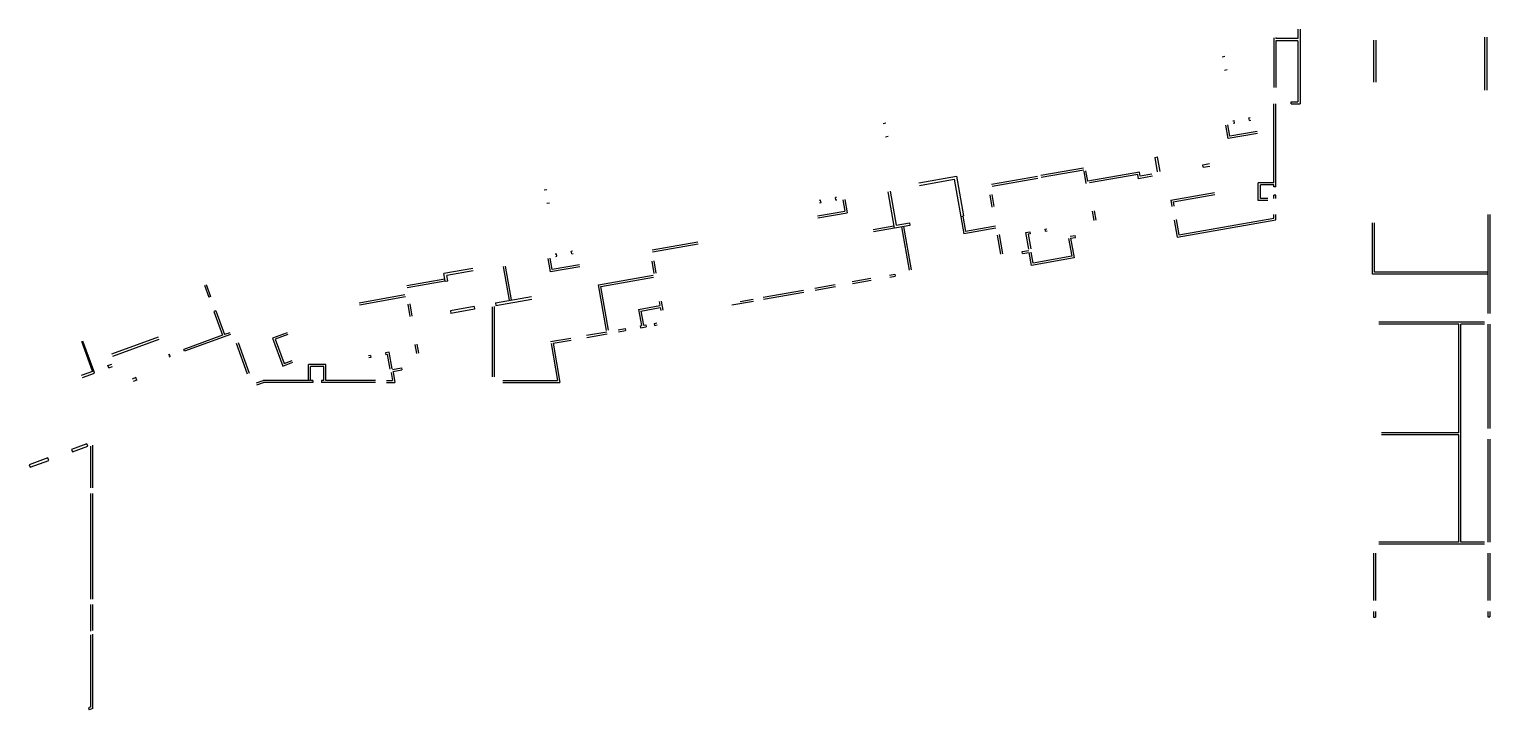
# Model space of a CAD drawing. Header units: metres. Extents: x -681087 to 1033303, y 74272 to 2630761.
# Drawn here: x 811452 to 919361, y 319969 to 370239 of the extents above; entities that cross this region are included whole.
import ezdxf

# ---------------------------------------------------------------- set-up
doc = ezdxf.new("R2010")
doc.units = ezdxf.units.M
for name, color, linetype in [('SKELETON_CLEAN', 7, 'Continuous'), ('SKELETON_ISOLATED', 1, 'Continuous'), ('SKELETON_ORIGINAL', 8, 'Continuous')]:
    doc.layers.add(name, color=color, linetype=linetype)

msp = doc.modelspace()

# ---------------------------------------------------------------- linework, layer by layer
at = {"layer": 'SKELETON_CLEAN'}
for p, q in [((905191, 370239), (905191, 369542)), ((905341, 370239), (905341, 364737)), ((903560, 369622), (903560, 369542)), ((905191, 369542), (903560, 369542)), ((905191, 369392), (903560, 369392)), ((903560, 369392), (903560, 365937)), ((905191, 369392), (905191, 364887)), ((903410, 358892), (903410, 364737)), ((903560, 358592), (903560, 364737)), ((904681, 364887), (905191, 364887)), ((904681, 364737), (904681, 364887)), ((904681, 364737), (905341, 364737)), ((901570, 363691), (901669, 363709)), ((901603, 363504), (901570, 363691)), ((900043, 362163), (899869, 363147)), ((900164, 362336), (900017, 363174)), ((902168, 362690), (900164, 362336)), ((900389, 363483), (900467, 363497)), ((900422, 363296), (900500, 363310)), ((900500, 363310), (900467, 363497)), ((901603, 363504), (901702, 363521)), ((902194, 362542), (900043, 362163)), ((894622, 360770), (894809, 360803)), ((894815, 359703), (894627, 360771)), ((895003, 359736), (894814, 360804)), ((877188, 358894), (879950, 359381)), ((879950, 359381), (880468, 356447)), ((889662, 359012), (889528, 359771)), ((893473, 359684), (889662, 359012)), ((893352, 359510), (889787, 358882)), ((893406, 359200), (893352, 359510)), ((894430, 359381), (893406, 359200)), ((893528, 359374), (893473, 359684)), ((894404, 359529), (893528, 359374)), ((898159, 360231), (898652, 360318)), ((898192, 360044), (898159, 360231)), ((898192, 360044), (898685, 360131)), ((875070, 358267), (875511, 355766)), ((877221, 358707), (879796, 359161)), ((879796, 359161), (880506, 355133)), ((902260, 357592), (902260, 358892)), ((903410, 358892), (902260, 358892)), ((903410, 358742), (902410, 358742)), ((902410, 357742), (902410, 358742)), ((903410, 358592), (903410, 358742)), ((903560, 358592), (903410, 358592)), ((869917, 357602), (869818, 357585)), ((869950, 357415), (869851, 357398)), ((869950, 357415), (869917, 357602)), ((871099, 357810), (871020, 357797)), ((871053, 357609), (871020, 357797)), ((871132, 357623), (871053, 357609)), ((871554, 357647), (871702, 356810)), ((871702, 357673), (871875, 356688)), ((895789, 357605), (899029, 358176)), ((895789, 357605), (895873, 357132)), ((895963, 357483), (899056, 358028)), ((895963, 357483), (896020, 357158)), ((902961, 357592), (902260, 357592)), ((902961, 357742), (902410, 357742)), ((903410, 357742), (903410, 357972)), ((903560, 357972), (903410, 357972)), ((903560, 357737), (903560, 357972)), ((869697, 356457), (871702, 356810)), ((869724, 356309), (871875, 356688)), ((880281, 356414), (880468, 356447)), ((880428, 356440), (880628, 355307)), ((896046, 356147), (896271, 354874)), ((896194, 356173), (896393, 355048)), ((896271, 354874), (903560, 356160)), ((896393, 355048), (903410, 356285)), ((903410, 356285), (903410, 356542)), ((903560, 356160), (903560, 356542)), ((876519, 355750), (873840, 355278)), ((875511, 355766), (876486, 355937)), ((876486, 355937), (876519, 355750)), ((882875, 355551), (880506, 355133)), ((882849, 355699), (880628, 355307)), ((885079, 355229), (885385, 355283)), ((885296, 353998), (885079, 355229)), ((885411, 355135), (885253, 355107)), ((885253, 355107), (885444, 354024)), ((885385, 355283), (885411, 355135)), ((886488, 355477), (886625, 355502)), ((886488, 355477), (886514, 355330)), ((886514, 355330), (886652, 355354)), ((910686, 352142), (910686, 355937)), ((910836, 352292), (910836, 355937)), ((888247, 354772), (888476, 353469)), ((888368, 354946), (888723, 355008)), ((888395, 354798), (888749, 354861)), ((888395, 354798), (888650, 353348)), ((888749, 354861), (888723, 355008)), ((849971, 352318), (849798, 353303)), ((850093, 352492), (849945, 353329)), ((850317, 353638), (850396, 353652)), ((850350, 353451), (850429, 353465)), ((850429, 353465), (850396, 353652)), ((851499, 353847), (851598, 353864)), ((851532, 353660), (851499, 353847)), ((851532, 353660), (851631, 353677)), ((884821, 353813), (885314, 353899)), ((884847, 353665), (884821, 353813)), ((884847, 353665), (885340, 353752)), ((885509, 352794), (885340, 353752)), ((885630, 352968), (885488, 353778)), ((888650, 353348), (885509, 352794)), ((888476, 353469), (885630, 352968)), ((844225, 352574), (842083, 352197)), ((842183, 351625), (842083, 352197)), ((844258, 352387), (842303, 352043)), ((842371, 351658), (842303, 352043)), ((852123, 352698), (849971, 352318)), ((852097, 352845), (850093, 352492)), ((853512, 351359), (857550, 352071)), ((853686, 351237), (857576, 351923)), ((875013, 352083), (875407, 352153)), ((875039, 351935), (875433, 352005)), ((875407, 352153), (875433, 352005)), ((919161, 352142), (910686, 352142)), ((919161, 352292), (910836, 352292)), ((824395, 351333), (824716, 350450)), ((824536, 351384), (824857, 350501)), ((842183, 351625), (839382, 351131)), ((842183, 351625), (842371, 351658)), ((854106, 347991), (853512, 351359)), ((854253, 348017), (853686, 351237)), ((824857, 350501), (824716, 350450)), ((844322, 349748), (842569, 349439)), ((844322, 349748), (844355, 349561)), ((845898, 350026), (848552, 350494)), ((845898, 350026), (845931, 349839)), ((845931, 349839), (848585, 350307)), ((856472, 349545), (858047, 349823)), ((856646, 349423), (858073, 349675)), ((857994, 350128), (858047, 349823)), ((858073, 349675), (858112, 349458)), ((825240, 349449), (825099, 349397)), ((825099, 349397), (825742, 347631)), ((825240, 349449), (825883, 347682)), ((842569, 349439), (842602, 349252)), ((844355, 349561), (842602, 349252)), ((856472, 349545), (856684, 348344)), ((856646, 349423), (856831, 348370)), ((825742, 347631), (822876, 346588)), ((826320, 347681), (822927, 346447)), ((826268, 347822), (825883, 347682)), ((830515, 347820), (829435, 347426)), ((830567, 347679), (829627, 347337)), ((854960, 348040), (855482, 348132)), ((854986, 347892), (855508, 347984)), ((855482, 348132), (855508, 347984)), ((856585, 348326), (856684, 348344)), ((856585, 348326), (856611, 348178)), ((856611, 348178), (857044, 348255)), ((856831, 348370), (857018, 348403)), ((857018, 348403), (857044, 348255)), ((857629, 348510), (857816, 348543)), ((857629, 348510), (857655, 348362)), ((857655, 348362), (857842, 348395)), ((917081, 348442), (911161, 348442)), ((917081, 340417), (917081, 348442)), ((918961, 348442), (917231, 348442)), ((917231, 332342), (917231, 348442)), ((816217, 345015), (815424, 347195)), ((822927, 346447), (822876, 346588)), ((829435, 347426), (830187, 345358)), ((829627, 347337), (830277, 345551)), ((850003, 347013), (850481, 344303)), ((850151, 347039), (851500, 347277)), ((850151, 347039), (850660, 344153)), ((817270, 345398), (817547, 345499)), ((817335, 345220), (817270, 345398)), ((817335, 345220), (817612, 345321)), ((821824, 346204), (821716, 346165)), ((821875, 346063), (821767, 346024)), ((821875, 346063), (821824, 346204)), ((830187, 345358), (830938, 345636)), ((830277, 345551), (830887, 345777)), ((833374, 345473), (832074, 345473)), ((832074, 344323), (832074, 345473)), ((832224, 344303), (832224, 345323)), ((833224, 345323), (832224, 345323)), ((833224, 344303), (833224, 345323)), ((833374, 344303), (833374, 345473)), ((836663, 346133), (836525, 346109)), ((836689, 345986), (836551, 345961)), ((836663, 346133), (836689, 345986)), ((838052, 346378), (837766, 346328)), ((837766, 346328), (837792, 346180)), ((837930, 346205), (837792, 346180)), ((838121, 345121), (837930, 346205)), ((838269, 345147), (838052, 346378)), ((815325, 344690), (816217, 345015)), ((815390, 344512), (816282, 344837)), ((816282, 344837), (816217, 345015)), ((819336, 344501), (819064, 344402)), ((819401, 344322), (819129, 344223)), ((819401, 344322), (819336, 344501)), ((828252, 344128), (828733, 344303)), ((832149, 344303), (828733, 344303)), ((832414, 344303), (832224, 344303)), ((832414, 344303), (832414, 344153)), ((833224, 344303), (833034, 344303)), ((833034, 344303), (833034, 344153)), ((837043, 344303), (833374, 344303)), ((837843, 344303), (838286, 344303)), ((838184, 344878), (838286, 344303)), ((838297, 345101), (838947, 345216)), ((838323, 344954), (838973, 345068)), ((838332, 344905), (838464, 344153)), ((838947, 345216), (838973, 345068)), ((846443, 344303), (850481, 344303)), ((828275, 343976), (828760, 344153)), ((832414, 344153), (828760, 344153)), ((837043, 344153), (833034, 344153)), ((837843, 344153), (838464, 344153)), ((846443, 344153), (850660, 344153)), ((917081, 340417), (911361, 340417)), ((917081, 340267), (911361, 340267)), ((917081, 332342), (917081, 340267)), ((815721, 339610), (814575, 339192)), ((814575, 339192), (814640, 339014)), ((814640, 339014), (815786, 339431)), ((815786, 339431), (815721, 339610)), ((812838, 338571), (811452, 338066)), ((811452, 338066), (811517, 337888)), ((811517, 337888), (812903, 338392)), ((812903, 338392), (812838, 338571)), ((917081, 332342), (911161, 332342)), ((918961, 332342), (917231, 332342)), ((910761, 327239), (910761, 326817)), ((910911, 327239), (910911, 326817)), ((919211, 327239), (919211, 326835)), ((919361, 327239), (919361, 326835)), ((910761, 326817), (910911, 326817)), ((919211, 326835), (919361, 326835)), ((816013, 320177), (816013, 325498)), ((816163, 320072), (816163, 325553)), ((816013, 320177), (815827, 320110)), ((815827, 320110), (815878, 319969)), ((816163, 320072), (815878, 319969))]:
    msp.add_line(p, q, dxfattribs=at)
at = {"layer": 'SKELETON_ISOLATED'}
for p, q in [((903410, 369595), (903410, 365937)), ((910781, 369442), (910781, 366337)), ((910931, 369442), (910931, 366337)), ((918981, 369642), (918981, 365737)), ((919131, 369642), (919131, 365737)), ((899777, 368219), (899580, 368184)), ((899951, 367234), (899754, 367199)), ((874741, 363296), (874544, 363262)), ((874915, 362312), (874718, 362277)), ((882558, 358785), (885941, 359382)), ((889339, 359981), (886188, 359425)), ((889365, 359833), (886214, 359277)), ((889540, 358838), (889381, 359744)), ((849705, 358374), (849508, 358339)), ((882585, 358638), (885967, 359234)), ((849879, 357389), (849682, 357355)), ((874883, 358234), (875357, 355545)), ((882601, 357107), (882441, 358013)), ((882748, 357133), (882589, 358039)), ((890121, 356118), (890003, 356788)), ((890269, 356144), (890151, 356814)), ((919211, 356542), (919211, 349246)), ((919361, 356542), (919361, 349246)), ((875331, 355693), (873814, 355426)), ((876492, 352446), (875928, 355646)), ((876640, 352472), (876076, 355672)), ((882965, 355039), (883214, 353631)), ((883113, 355065), (883361, 353657)), ((857475, 353936), (860843, 354530)), ((857501, 353788), (860869, 354382)), ((857629, 352196), (857469, 353102)), ((857777, 352222), (857617, 353128)), ((846469, 352716), (846910, 350215)), ((846617, 352742), (847058, 350241)), ((872244, 351595), (873634, 351840)), ((842157, 351773), (839356, 351279)), ((865677, 350437), (868651, 350961)), ((865703, 350289), (868677, 350814)), ((869488, 351109), (870985, 351373)), ((869514, 350961), (871011, 351225)), ((872270, 351447), (873660, 351692)), ((835832, 350038), (839215, 350635)), ((835859, 349891), (839241, 350487)), ((839602, 349018), (839442, 349924)), ((839750, 349044), (839590, 349950)), ((845643, 349727), (845643, 344553)), ((845793, 349754), (845793, 344553)), ((858141, 350154), (858259, 349484)), ((863359, 349876), (864954, 350157)), ((863971, 350136), (864928, 350305)), ((918961, 348592), (911161, 348592)), ((820968, 347489), (817542, 346242)), ((852626, 347628), (854123, 347892)), ((852652, 347480), (854149, 347744)), ((919211, 348446), (919211, 340746)), ((919361, 348446), (919361, 340746)), ((816123, 344981), (815330, 347161)), ((821033, 347311), (817607, 346064)), ((826741, 347037), (827562, 344781)), ((826882, 347088), (827703, 344833)), ((840085, 346280), (839967, 346949)), ((840232, 346306), (840114, 346976)), ((849977, 347161), (851474, 347425)), ((919211, 339946), (919211, 332346)), ((919361, 339946), (919361, 332346)), ((815993, 336353), (815993, 339453)), ((816143, 336353), (816143, 339508)), ((815993, 328151), (815993, 335953)), ((816143, 328151), (816143, 335951)), ((910761, 331542), (910761, 328042)), ((910911, 331542), (910911, 328042)), ((918961, 332192), (911161, 332192)), ((919211, 331546), (919211, 328046)), ((919361, 331546), (919361, 328046)), ((816013, 325764), (816013, 327753)), ((816163, 325819), (816163, 327753))]:
    msp.add_line(p, q, dxfattribs=at)
at = {"layer": 'SKELETON_ORIGINAL'}
for p, q in [((905191, 370239), (905191, 369542)), ((905341, 370239), (905341, 364737)), ((903410, 369595), (903410, 365937)), ((903560, 369622), (903560, 369542)), ((905191, 369542), (903560, 369542)), ((905191, 369392), (903560, 369392)), ((903560, 369392), (903560, 365937)), ((905191, 369392), (905191, 364887)), ((910781, 369442), (910781, 366337)), ((910931, 369442), (910931, 366337)), ((918981, 369642), (918981, 365737)), ((919131, 369642), (919131, 365737)), ((899777, 368219), (899580, 368184)), ((899951, 367234), (899754, 367199)), ((903410, 358892), (903410, 364737)), ((903560, 358592), (903560, 364737)), ((904681, 364887), (905191, 364887)), ((904681, 364737), (904681, 364887)), ((904681, 364737), (905341, 364737)), ((901570, 363691), (901669, 363709)), ((901603, 363504), (901570, 363691)), ((874741, 363296), (874544, 363262)), ((900043, 362163), (899869, 363147)), ((900164, 362336), (900017, 363174)), ((902168, 362690), (900164, 362336)), ((900389, 363483), (900467, 363497)), ((900422, 363296), (900500, 363310)), ((900500, 363310), (900467, 363497)), ((901603, 363504), (901702, 363521)), ((874915, 362312), (874718, 362277)), ((902194, 362542), (900043, 362163)), ((894622, 360770), (894809, 360803)), ((894815, 359703), (894627, 360771)), ((895003, 359736), (894814, 360804)), ((877188, 358894), (879950, 359381)), ((879950, 359381), (880468, 356447)), ((882558, 358785), (885941, 359382)), ((889339, 359981), (886188, 359425)), ((889365, 359833), (886214, 359277)), ((889540, 358838), (889381, 359744)), ((889662, 359012), (889528, 359771)), ((893473, 359684), (889662, 359012)), ((893352, 359510), (889787, 358882)), ((893406, 359200), (893352, 359510)), ((894430, 359381), (893406, 359200)), ((893528, 359374), (893473, 359684)), ((894404, 359529), (893528, 359374)), ((898159, 360231), (898652, 360318)), ((898192, 360044), (898159, 360231)), ((898192, 360044), (898685, 360131)), ((849705, 358374), (849508, 358339)), ((875070, 358267), (875511, 355766)), ((877221, 358707), (879796, 359161)), ((879796, 359161), (880506, 355133)), ((882585, 358638), (885967, 359234)), ((902260, 357592), (902260, 358892)), ((903410, 358892), (902260, 358892)), ((903410, 358742), (902410, 358742)), ((902410, 357742), (902410, 358742)), ((903410, 358592), (903410, 358742)), ((903560, 358592), (903410, 358592)), ((849879, 357389), (849682, 357355)), ((869917, 357602), (869818, 357585)), ((869950, 357415), (869851, 357398)), ((869950, 357415), (869917, 357602)), ((871099, 357810), (871020, 357797)), ((871053, 357609), (871020, 357797)), ((871132, 357623), (871053, 357609)), ((871554, 357647), (871702, 356810)), ((871702, 357673), (871875, 356688)), ((874883, 358234), (875357, 355545)), ((882601, 357107), (882441, 358013)), ((882748, 357133), (882589, 358039)), ((895789, 357605), (899029, 358176)), ((895789, 357605), (895873, 357132)), ((895963, 357483), (899056, 358028)), ((895963, 357483), (896020, 357158)), ((902961, 357592), (902260, 357592)), ((902961, 357742), (902410, 357742)), ((903410, 357742), (903410, 357972)), ((903560, 357972), (903410, 357972)), ((903560, 357737), (903560, 357972)), ((869697, 356457), (871702, 356810)), ((869724, 356309), (871875, 356688)), ((880281, 356414), (880468, 356447)), ((880428, 356440), (880628, 355307)), ((890121, 356118), (890003, 356788)), ((890269, 356144), (890151, 356814)), ((896046, 356147), (896271, 354874)), ((896194, 356173), (896393, 355048)), ((896271, 354874), (903560, 356160)), ((896393, 355048), (903410, 356285)), ((903410, 356285), (903410, 356542)), ((903560, 356160), (903560, 356542)), ((919211, 356542), (919211, 349246)), ((919361, 356542), (919361, 349246)), ((875331, 355693), (873814, 355426)), ((876519, 355750), (873840, 355278)), ((875511, 355766), (876486, 355937)), ((876492, 352446), (875928, 355646)), ((876640, 352472), (876076, 355672)), ((876486, 355937), (876519, 355750)), ((882875, 355551), (880506, 355133)), ((882849, 355699), (880628, 355307)), ((882965, 355039), (883214, 353631)), ((883113, 355065), (883361, 353657)), ((885079, 355229), (885385, 355283)), ((885296, 353998), (885079, 355229)), ((885411, 355135), (885253, 355107)), ((885253, 355107), (885444, 354024)), ((885385, 355283), (885411, 355135)), ((886488, 355477), (886625, 355502)), ((886488, 355477), (886514, 355330)), ((886514, 355330), (886652, 355354)), ((910686, 352142), (910686, 355937)), ((910836, 352292), (910836, 355937)), ((857475, 353936), (860843, 354530)), ((857501, 353788), (860869, 354382)), ((888247, 354772), (888476, 353469)), ((888368, 354946), (888723, 355008)), ((888395, 354798), (888749, 354861)), ((888395, 354798), (888650, 353348)), ((888749, 354861), (888723, 355008)), ((849971, 352318), (849798, 353303)), ((850093, 352492), (849945, 353329)), ((850317, 353638), (850396, 353652)), ((850350, 353451), (850429, 353465)), ((850429, 353465), (850396, 353652)), ((851499, 353847), (851598, 353864)), ((851532, 353660), (851499, 353847)), ((851532, 353660), (851631, 353677)), ((857629, 352196), (857469, 353102)), ((857777, 352222), (857617, 353128)), ((884821, 353813), (885314, 353899)), ((884847, 353665), (884821, 353813)), ((884847, 353665), (885340, 353752)), ((885509, 352794), (885340, 353752)), ((885630, 352968), (885488, 353778)), ((888650, 353348), (885509, 352794)), ((888476, 353469), (885630, 352968)), ((844225, 352574), (842083, 352197)), ((842183, 351625), (842083, 352197)), ((844258, 352387), (842303, 352043)), ((842371, 351658), (842303, 352043)), ((846469, 352716), (846910, 350215)), ((846617, 352742), (847058, 350241)), ((852123, 352698), (849971, 352318)), ((852097, 352845), (850093, 352492)), ((853512, 351359), (857550, 352071)), ((853686, 351237), (857576, 351923)), ((872244, 351595), (873634, 351840)), ((875013, 352083), (875407, 352153)), ((875039, 351935), (875433, 352005)), ((875407, 352153), (875433, 352005)), ((919161, 352142), (910686, 352142)), ((919161, 352292), (910836, 352292)), ((824395, 351333), (824716, 350450)), ((824536, 351384), (824857, 350501)), ((842157, 351773), (839356, 351279)), ((842183, 351625), (839382, 351131)), ((842183, 351625), (842371, 351658)), ((854106, 347991), (853512, 351359)), ((854253, 348017), (853686, 351237)), ((865677, 350437), (868651, 350961)), ((865703, 350289), (868677, 350814)), ((869488, 351109), (870985, 351373)), ((869514, 350961), (871011, 351225)), ((872270, 351447), (873660, 351692)), ((824857, 350501), (824716, 350450)), ((835832, 350038), (839215, 350635)), ((835859, 349891), (839241, 350487)), ((839602, 349018), (839442, 349924)), ((839750, 349044), (839590, 349950)), ((844322, 349748), (842569, 349439)), ((844322, 349748), (844355, 349561)), ((845643, 349727), (845643, 344553)), ((845793, 349754), (845793, 344553)), ((845898, 350026), (848552, 350494)), ((845898, 350026), (845931, 349839)), ((845931, 349839), (848585, 350307)), ((856472, 349545), (858047, 349823)), ((856646, 349423), (858073, 349675)), ((857994, 350128), (858047, 349823)), ((858073, 349675), (858112, 349458)), ((858141, 350154), (858259, 349484)), ((863359, 349876), (864954, 350157)), ((863971, 350136), (864928, 350305)), ((825240, 349449), (825099, 349397)), ((825099, 349397), (825742, 347631)), ((825240, 349449), (825883, 347682)), ((842569, 349439), (842602, 349252)), ((844355, 349561), (842602, 349252)), ((856472, 349545), (856684, 348344)), ((856646, 349423), (856831, 348370)), ((918961, 348592), (911161, 348592)), ((820968, 347489), (817542, 346242)), ((825742, 347631), (822876, 346588)), ((826320, 347681), (822927, 346447)), ((826268, 347822), (825883, 347682)), ((830515, 347820), (829435, 347426)), ((830567, 347679), (829627, 347337)), ((852626, 347628), (854123, 347892)), ((852652, 347480), (854149, 347744)), ((854960, 348040), (855482, 348132)), ((854986, 347892), (855508, 347984)), ((855482, 348132), (855508, 347984)), ((856585, 348326), (856684, 348344)), ((856585, 348326), (856611, 348178)), ((856611, 348178), (857044, 348255)), ((856831, 348370), (857018, 348403)), ((857018, 348403), (857044, 348255)), ((857629, 348510), (857816, 348543)), ((857629, 348510), (857655, 348362)), ((857655, 348362), (857842, 348395)), ((917081, 348442), (911161, 348442)), ((917081, 340417), (917081, 348442)), ((918961, 348442), (917231, 348442)), ((917231, 332342), (917231, 348442)), ((919211, 348446), (919211, 340746)), ((919361, 348446), (919361, 340746)), ((816123, 344981), (815330, 347161)), ((816217, 345015), (815424, 347195)), ((821033, 347311), (817607, 346064)), ((822927, 346447), (822876, 346588)), ((826741, 347037), (827562, 344781)), ((826882, 347088), (827703, 344833)), ((829435, 347426), (830187, 345358)), ((829627, 347337), (830277, 345551)), ((840085, 346280), (839967, 346949)), ((840232, 346306), (840114, 346976)), ((849977, 347161), (851474, 347425)), ((850003, 347013), (850481, 344303)), ((850151, 347039), (851500, 347277)), ((850151, 347039), (850660, 344153)), ((817270, 345398), (817547, 345499)), ((817335, 345220), (817270, 345398)), ((817335, 345220), (817612, 345321)), ((821824, 346204), (821716, 346165)), ((821875, 346063), (821767, 346024)), ((821875, 346063), (821824, 346204)), ((830187, 345358), (830938, 345636)), ((830277, 345551), (830887, 345777)), ((833374, 345473), (832074, 345473)), ((832074, 344323), (832074, 345473)), ((832224, 344303), (832224, 345323)), ((833224, 345323), (832224, 345323)), ((833224, 344303), (833224, 345323)), ((833374, 344303), (833374, 345473)), ((836663, 346133), (836525, 346109)), ((836689, 345986), (836551, 345961)), ((836663, 346133), (836689, 345986)), ((838052, 346378), (837766, 346328)), ((837766, 346328), (837792, 346180)), ((837930, 346205), (837792, 346180)), ((838121, 345121), (837930, 346205)), ((838269, 345147), (838052, 346378)), ((815325, 344690), (816217, 345015)), ((815390, 344512), (816282, 344837)), ((816282, 344837), (816217, 345015)), ((819336, 344501), (819064, 344402)), ((819401, 344322), (819129, 344223)), ((819401, 344322), (819336, 344501)), ((828252, 344128), (828733, 344303)), ((832149, 344303), (828733, 344303)), ((832414, 344303), (832224, 344303)), ((832414, 344303), (832414, 344153)), ((833224, 344303), (833034, 344303)), ((833034, 344303), (833034, 344153)), ((837043, 344303), (833374, 344303)), ((837843, 344303), (838286, 344303)), ((838184, 344878), (838286, 344303)), ((838297, 345101), (838947, 345216)), ((838323, 344954), (838973, 345068)), ((838332, 344905), (838464, 344153)), ((838947, 345216), (838973, 345068)), ((846443, 344303), (850481, 344303)), ((828275, 343976), (828760, 344153)), ((832414, 344153), (828760, 344153)), ((837043, 344153), (833034, 344153)), ((837843, 344153), (838464, 344153)), ((846443, 344153), (850660, 344153)), ((917081, 340417), (911361, 340417)), ((917081, 340267), (911361, 340267)), ((917081, 332342), (917081, 340267)), ((919211, 339946), (919211, 332346)), ((919361, 339946), (919361, 332346)), ((815721, 339610), (814575, 339192)), ((814575, 339192), (814640, 339014)), ((814640, 339014), (815786, 339431)), ((815786, 339431), (815721, 339610)), ((815993, 336353), (815993, 339453)), ((816143, 336353), (816143, 339508)), ((812838, 338571), (811452, 338066)), ((811452, 338066), (811517, 337888)), ((811517, 337888), (812903, 338392)), ((812903, 338392), (812838, 338571)), ((815993, 328151), (815993, 335953)), ((816143, 328151), (816143, 335951)), ((910761, 331542), (910761, 328042)), ((910911, 331542), (910911, 328042)), ((917081, 332342), (911161, 332342)), ((918961, 332192), (911161, 332192)), ((918961, 332342), (917231, 332342)), ((919211, 331546), (919211, 328046)), ((919361, 331546), (919361, 328046)), ((816013, 325764), (816013, 327753)), ((816163, 325819), (816163, 327753)), ((910761, 327239), (910761, 326817)), ((910911, 327239), (910911, 326817)), ((919211, 327239), (919211, 326835)), ((919361, 327239), (919361, 326835)), ((910761, 326817), (910911, 326817)), ((919211, 326835), (919361, 326835)), ((816013, 320177), (816013, 325498)), ((816163, 320072), (816163, 325553)), ((816013, 320177), (815827, 320110)), ((815827, 320110), (815878, 319969)), ((816163, 320072), (815878, 319969))]:
    msp.add_line(p, q, dxfattribs=at)

doc.saveas('drawing.dxf')
